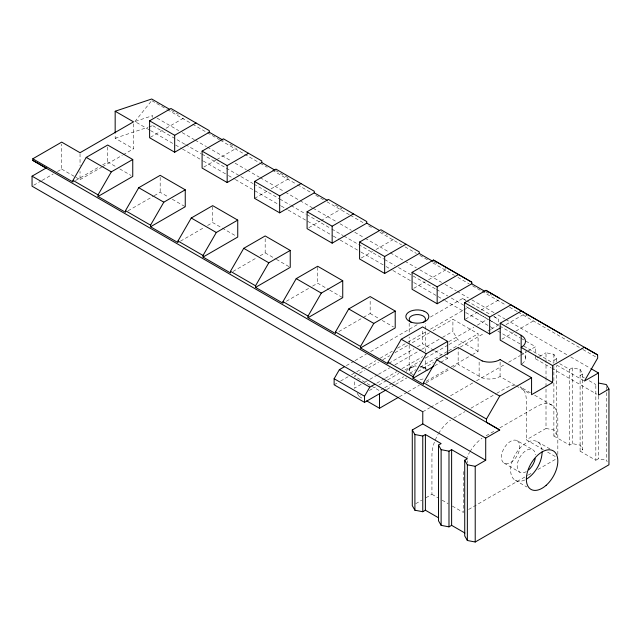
<?xml version="1.0" encoding="UTF-8"?>
<svg xmlns="http://www.w3.org/2000/svg" width="641" height="641" viewBox="0 0 641 641"><rect width="100%" height="100%" fill="white"/><g stroke="black" fill="none" stroke-linecap="round" stroke-linejoin="round"><path stroke-width="0.48" stroke-dasharray="3.21 2.4" d="M57.434 171.54L61.664 169.096L61.68 144.113M75.854 177.285L80.021 179.688L80.037 171.468M133.528 123.825L133.512 148.816L115.164 138.224L115.164 133.649M184.696 144.137L152.678 125.652L152.678 123.825M152.686 117.431L152.686 115.604L134.914 121.55L149.633 130.051M260.094 255.807L265.174 252.875L265.174 237.939M413.253 374.536A8.157 4.711 0 0 1 409.174 370.458L409.182 344.866M409.182 343.88L409.182 336.99M409.182 332.062L409.182 323.208M433.837 350.29L422.619 343.784L422.619 328.905M425.488 369.472L425.496 357.662M425.496 351.757L425.496 330.107M425.496 329.121L425.504 323.216M425.953 497.761L431.938 494.307L431.938 454.942A29.67 17.091 -59.9 0 1 438.099 434.278M440.728 362.301L447.65 358.303L447.658 355.322M515.388 385.369L500.068 376.539L497.031 377.894A14.831 8.565 0 0 1 482.2 377.894L458.147 364.376L458.171 347.486M479.131 376.523L479.131 360.587M525.5 358.295L525.5 351.324M543.376 449.637L526.357 439.814L546.004 428.468L546.012 387.621M546.012 386.627L546.012 380.65M546.012 379.656L546.012 363.719M546.012 362.718L546.012 352.758L553.872 354.281L556.5 358.816L556.5 361.804M580.097 369.408L580.105 451.168L582.725 449.653L582.725 373.951L580.097 369.408L572.237 367.902L569.609 369.416L559.673 363.679M478.09 351.34L457.61 339.546L452.891 331.365L452.915 319.242L478.09 333.777L478.09 351.34L472.898 354.337M500.068 376.539L500.108 359.593M409.174 370.458L409.455 369.24A8.157 4.711 0 0 1 417.331 365.747M134.914 121.55L151.701 100.597M515.933 331.06L533.825 320.684M33.741 185.217L41.361 180.818M42.202 180.329L53.203 173.983M75.518 180.522L99.219 166.836M102.6 164.881L107.68 161.949L116.325 166.94M150.467 137.246L162.582 130.251M166.043 128.256L184.215 117.768M80.021 179.688L101.59 167.245M102.456 166.74L122.303 155.29M123.16 154.793L133.512 148.816M128.016 210.825L153.407 196.17M154.257 195.681L160.178 192.26L168.823 197.252M203.83 167.053L215.945 160.066M216.81 159.561L236.713 148.071M180.514 241.136L204.207 227.451M207.596 225.496L212.676 222.563L221.321 227.555M254.597 198.365L267.577 190.874M271.039 188.871L289.203 178.382L284.925 175.906M233.012 271.447L256.704 257.762M308.826 227.675L320.075 221.177M320.941 220.68L341.701 208.694L333.985 204.239M286.351 301.262L309.202 288.073M312.592 286.118L317.672 283.186L328.905 289.676M361.324 257.978L372.565 251.488M376.027 249.493L394.199 238.997M338.849 331.573L362.55 317.888M363.391 317.399L370.161 313.497L370.161 298.562M413.814 288.29L425.063 281.8M428.525 279.796L446.697 269.308L444.982 268.315M346.348 365.626L354.153 361.115M355.018 360.611L366.291 354.104M370.626 351.597L417.435 324.546M430.44 317.031L462.61 298.514L465.991 300.461M334.129 384.792L337.35 382.933M340.579 381.066L348.079 376.74M351.548 374.737L355.883 372.229M356.749 371.732L363.687 367.726M364.553 367.221L375.826 360.707M380.161 358.207L392.308 351.188M397.508 348.183L407.043 342.679M407.916 342.174L426.994 331.157M430.464 329.154L463.01 310.372M356.051 375.169L354.321 376.163L370.266 385.369M359.513 373.166L364.697 370.169M368.158 368.174L378.535 362.181M382.861 359.689L389.784 355.691M394.968 352.694L408.806 344.706M412.267 342.711L429.566 332.727M433.028 330.724L452.915 319.242M388.823 363.295L413.95 348.792M417.419 346.789L422.619 343.784M465.478 319.098L477.585 312.103M481.038 310.108L499.203 299.619M361.236 384.28L354.321 388.278L354.321 379.889M364.697 382.284L369.016 379.793M369.881 379.288L377.669 374.801M378.535 374.296L389.768 367.806M394.96 364.817L420.897 349.842M421.762 349.337L441.649 337.855M442.514 337.358L452.891 331.365M376.764 383.174L384.568 378.671M385.433 378.174L396.707 371.668M401.915 368.663L422.731 356.652M448.748 341.637L473.899 327.126M477.369 325.123L487.777 319.122L465.775 306.398M357.149 393.181L359.04 396.45L360.771 395.457M369.416 390.465L375.466 386.964M378.927 384.969L386.707 380.474M387.573 379.977L398.814 373.487M404.864 369.993L420.432 361.011M425.616 358.015L448.099 345.034M448.964 344.538L457.61 339.546M409.206 368.487L411.562 367.125M383.815 388.206L379.496 390.698L371.099 385.858M384.68 387.701L391.603 383.711M392.468 383.206L403.71 376.716M409.767 373.222L415.817 369.729M420.143 367.229L447.819 351.252M448.684 350.755L478.09 333.777M386.98 389.408L394.744 384.921M395.609 384.424L406.827 377.95M418.044 371.476L433.572 362.502M460.318 347.061L484.476 333.12M487.929 331.125L490.517 329.626M491.375 329.129L498.281 325.147L498.273 319.098L493.778 316.494M434.67 365.803L439.862 362.798M506.07 324.594L524.202 314.13L527.423 315.997M399.383 396.779L407.171 392.284M408.037 391.779L419.278 385.289M426.193 381.299L447.819 368.815M451.28 366.812L472.032 354.834M426.001 382.917L448.908 369.697M501.855 339.193L513.401 332.527M422.772 411.802L429.71 407.796M430.576 407.299L443.588 399.784M450.527 395.777L473.074 382.765M476.543 380.762L505.164 364.232M508.633 362.229L519.907 355.723M520.772 355.218L526.846 351.717M527.711 351.22L535.515 346.709L535.523 354.161M535.523 355.09L535.523 358.816L538.752 356.949M539.562 356.484L546.012 352.758M453.772 418.108L464.949 411.658M470.967 408.189L495.902 393.79M496.767 393.294L505.364 388.334A29.67 17.123 -60.1 0 1 514.242 385.473M556.5 358.816L553.88 360.33L556.364 361.764M582.725 373.951L580.097 375.466L584.239 377.861M486.11 435.784L495.565 430.327M499.868 427.843L536.837 406.506A29.67 17.131 -60 0 1 557.822 418.621L557.83 455.038M580.105 451.168L595.834 460.246L595.834 384.552L597.148 383.799M415.697 503.698L421.682 500.236M553.872 366.235L553.88 436.04L556.508 434.526L556.5 365.787M553.88 436.04L569.617 445.118L572.237 443.604L580.105 445.118L582.725 449.653M468.603 509.475L527.511 475.486M528.376 474.981L530.972 473.483M537.903 469.484L557.83 457.986M595.834 460.246L598.462 458.732L606.322 460.246L607.195 461.76M453.107 367.277L458.147 364.376M463.82 309.907L467.866 307.584L490.677 320.756M115.164 138.224L147.983 127.222M148.928 126.91L152.678 125.652M546.004 428.468L553.88 429.983L556.508 434.526M382.204 320.468L393.478 326.934M171.459 110.404L178.262 114.33M229.855 144.113L234.999 147.085M275.494 170.466L284.067 175.41M381.347 231.577L387.34 235.039M433.837 261.889L437.266 263.868M485.485 291.703L491.487 295.164M151.909 100.717L166.644 109.226M167.509 109.723L191.787 123.745M192.653 124.242L206.53 132.254M207.396 132.751L219.534 139.762M220.4 140.259L259.421 162.79M260.286 163.287L267.225 167.293M272.425 170.298L296.703 184.312M297.568 184.816L311.438 192.821M315.773 195.329L323.577 199.832M327.046 201.835L349.585 214.847M350.459 215.352L364.328 223.356M368.663 225.864L372.133 227.859M379.937 232.371L401.611 244.886M405.08 246.881L416.354 253.395M419.815 255.398L427.619 259.901M432.827 262.906L454.453 275.39M457.898 277.385L469.108 283.851M472.553 285.838L481.167 290.814M482.032 291.31L506.166 305.244M509.611 307.239L517.367 311.71M518.232 312.215L582.148 349.073M583.006 349.569L597.692 358.039M157.029 118.104L178.711 130.628M182.18 132.631L194.319 139.634M195.184 140.139L206.458 146.645M207.331 147.15L231.609 161.171M235.079 163.175L246.352 169.681M247.226 170.177L259.365 177.188M260.23 177.693L284.516 191.715M285.381 192.212L299.259 200.224M300.124 200.721L312.271 207.732M313.137 208.237L336.557 221.754M340.018 223.757L351.3 230.263M354.769 232.266L364.304 237.779M365.17 238.276L389.456 252.298M390.321 252.802L404.199 260.807M405.072 261.312L416.346 267.818M419.815 269.821L441.497 282.344M444.966 284.348L456.24 290.854M457.105 291.351L468.379 297.865M471.848 299.868L494.395 312.888M497.865 314.891L504.804 318.897M505.669 319.394L567.253 354.946M570.722 356.949L590.665 368.463M462.61 298.514L466.36 300.677M466.84 300.95L491.343 315.092M494.051 316.654L498.273 319.098M185.561 144.634L201.138 153.624M202.003 154.128L253.067 183.598M253.932 184.103L279.027 198.59M279.893 199.087L290.285 205.08M291.15 205.585L305.861 214.078M306.727 214.575L330.956 228.565M331.822 229.061L343.071 235.559M343.937 236.056L357.782 244.053M358.648 244.55L383.751 259.036M384.616 259.541L395 265.534M398.462 267.529L435.672 289.011M436.537 289.516L447.795 296.006M451.256 298.001L464.925 305.909M491.519 321.245L498.281 325.147M589.207 380.73L595.834 384.552M150.507 130.548L174.753 144.554M175.618 145.05L181.683 148.552M182.549 149.049L202.468 160.554M203.333 161.051L227.587 175.049M228.452 175.554L234.518 179.055M235.383 179.552L280.421 205.553M281.287 206.057L287.352 209.559M288.218 210.056L332.391 235.559M333.256 236.056L339.321 239.558M340.187 240.055L360.106 251.56M360.971 252.057L385.225 266.063M386.09 266.56L392.156 270.061M393.021 270.558L412.94 282.064M413.806 282.561L437.194 296.062M438.059 296.559L444.117 300.06M444.99 300.565L464.909 312.063M465.775 312.56L494.355 329.065M497.817 331.068L520.34 344.065M523.801 346.068L553.255 363.07M556.717 365.066L584.432 381.066M535.523 358.816L551.044 367.774M551.901 368.271L596.739 394.159M530.411 392.757L520.204 386.868A29.67 17.123 -60.1 0 1 526.325 400.465L526.357 439.814M534.658 395.217L551.677 405.04M516.245 385.866L530.716 394.207M119.787 168.936L131.02 175.426M172.277 199.247L185.249 206.731M222.187 228.06L236.016 236.04M265.174 252.875L275.542 258.868M276.407 259.365L290.237 267.353M329.77 290.173L342.735 297.656M423.1 367.125L425.464 368.487M537.478 441.737L549.906 448.908M61.664 169.096L75.013 176.804M547.622 452.097L556.132 457.009M517.103 440.679A12.98 7.492 -60 0 1 512.992 460.783A12.98 7.492 -60 0 1 501.751 454.293A12.98 7.492 -60 0 1 517.103 440.679L532.847 449.766M504.13 463.163L519.867 472.249M515.228 480.277L526.822 486.968M359.04 396.45L363.303 398.91M431.938 494.307L437.891 497.745M442.138 500.196L448.091 503.634M452.346 506.086L463.403 512.471L463.411 473.114A29.67 17.139 -60 0 1 463.627 469.372M489.484 320.107L498.858 325.524M499.716 326.021L520.172 337.839M521.029 338.336L535.515 346.709M370.161 313.497L379.616 318.97M434.702 350.795L441.609 354.793M445.062 356.797L447.65 358.303M467.818 307.175L467.866 307.584M606.314 386.539L606.322 391.523M606.322 392.516L606.322 460.246M598.454 395.986L598.462 458.732M572.237 367.902L572.237 443.604M569.609 369.416L569.617 445.118M553.872 354.281L553.88 365.306M467.345 460.727L467.345 462.722M317.672 267.257L317.672 283.186M212.676 206.634L212.676 222.563M160.178 177.325L160.178 192.26M107.68 147.013L107.68 161.949M80.037 153.712L80.037 165.658M438.588 433.452A29.67 17.091 -59.9 0 1 450.575 420.143M423.084 378.927A11.498 6.634 0 0 1 418.333 379.793M406.226 371.468A11.498 6.634 0 0 1 416.33 366.572M420.312 366.772A11.498 6.634 0 0 1 428.436 371.468M526.357 471.608A12.98 7.492 -60 0 1 517.183 466.616A12.98 7.492 -60 0 1 525.82 450.735A12.98 7.492 -60 0 1 535.499 454.806M524.715 480.021A22.251 12.844 -60 0 1 510.637 469.452A22.251 12.844 -60 0 1 525.812 443.171A22.251 12.844 -60 0 1 542.006 450.078M466.199 459.381A29.67 17.139 -60 0 1 469.541 452.426M470.029 451.601A29.67 17.139 -60 0 1 482.04 438.268M421.409 366.38A8.157 4.711 0 0 1 425.488 370.458M521.157 352.238A14.823 8.557 -0.1 0 1 522.014 363.792"/><path stroke-width="0.96" d="M115.164 132.727L115.172 111.238L151.701 98.994L169.761 109.419M132.751 159.497L132.751 176.419L98.049 196.458L98.049 194.856L111.318 171.868L132.751 159.497L107.68 145.026L86.247 157.398L72.978 180.377L72.978 181.988L32.803 158.792L32.803 160.394L46.545 168.335M185.249 189.808L185.249 206.731L150.547 226.77L150.547 225.159L163.816 202.179L185.249 189.808L160.178 175.33L138.744 187.709L125.476 210.689L125.476 212.291L98.049 196.458M290.237 250.423L290.237 267.353L255.535 287.384L255.535 285.782L268.803 262.794L290.237 250.423L265.174 235.952L243.74 248.323L230.472 271.303L230.472 272.914L203.037 257.073L203.037 255.471L216.305 232.491L237.739 220.111L237.739 237.042L203.037 257.073M342.735 280.734L342.735 297.656L308.033 317.696L308.033 316.085L321.301 293.105L342.735 280.734L317.672 266.263L296.23 278.635L282.969 301.615L282.969 303.217L255.535 287.384M447.658 354.329L447.658 341.405L422.619 326.918L401.242 339.257L387.957 362.229L387.957 363.792L360.53 347.951L360.53 346.412L373.807 323.417L395.217 311.061L370.161 296.567L348.728 308.946L335.483 331.942L335.459 333.528L308.033 317.696M395.217 311.061L395.209 327.928L360.53 347.951M471.768 283.787L471.76 282.176L433.428 260.046L412.083 272.345L412.083 289.291L437.17 303.754L471.768 283.787L484.628 291.206M437.17 303.754L437.17 286.823L412.083 272.345M499.187 298.025L485.926 290.349L464.613 302.664L464.613 319.595L489.66 334.065L500.02 328.088M521.149 352.238L500.204 340.147L500.204 323.216L521.149 335.307A14.823 8.565 -0.1 0 1 521.149 347.414L552.614 365.586L552.614 382.525L531.565 394.696L531.573 377.725L499.716 396.114L486.463 419.054L486.463 422.259L499.724 429.999L485.718 438.091L485.702 460.254L475.213 466.311L467.353 464.797L464.725 460.254L467.345 458.74L451.617 449.653L448.988 451.168L441.12 449.653L438.5 445.11L441.128 443.596L425.392 434.518L422.772 436.032L414.895 434.51L412.283 429.975L422.772 423.917L485.702 460.254M489.66 334.065L489.668 317.127L510.893 304.876L562.309 334.634M521.149 335.307L521.149 364.352L552.614 382.525M598.454 383.038L606.314 384.552L608.95 389.095L598.462 395.152L598.47 372.974L591.531 368.968M608.95 389.095L608.95 464.789L475.221 542.006L467.353 540.491L464.733 535.948L464.725 460.254M46.072 168.062L32.066 176.163L32.05 186.194L422.772 411.802L422.772 423.917M150.547 226.77L177.974 242.602L177.974 241L191.242 218.012L212.676 205.641L237.739 220.111M386.114 389.904L364.545 402.356L334.129 384.792L334.129 378.743L339.377 369.657L344.618 366.628M364.545 402.356L364.537 396.234L369.785 387.14L375.025 384.175M482.2 360.955L458.171 347.486L436.801 359.793L423.493 382.725L423.509 384.352L413.028 378.302L413.028 376.692L426.313 353.736L447.658 341.405M32.803 158.792L61.68 142.118L80.037 152.718L133.528 121.838L115.172 111.238M209.278 132.238L174.673 152.221L149.601 137.743L149.601 120.812L170.947 108.497L209.278 130.636L209.278 132.238L222.996 140.155M149.601 120.812L174.673 135.291L196.01 122.968M261.776 162.55L227.17 182.525L202.099 168.054L202.099 151.124L223.445 138.809L261.776 160.939L261.776 162.55L274.636 169.969M202.099 151.124L227.17 165.594L248.508 153.279M314.274 192.853L279.668 212.836L254.597 198.365L254.597 181.427L275.934 169.12L314.274 191.25L314.274 192.853L327.134 200.28M254.597 181.427L279.668 195.906L301.006 183.59M366.772 223.164L332.158 243.147L307.095 228.669L307.095 211.738L328.432 199.423L366.772 221.562L366.772 223.164L379.632 230.584M307.095 211.738L332.158 226.209L353.503 213.902M419.27 253.475L384.656 273.451L359.593 258.98L359.593 242.05L380.93 229.734L419.27 251.865L419.27 253.475L432.979 261.392M359.593 242.05L384.656 256.52L406.001 244.205M437.17 286.823L458.499 274.516M413.028 378.302L433.805 366.299M366.708 400.881L379.496 408.261L398.518 397.276M552.614 365.586L584.28 347.286L597.596 354.882L597.692 358.039L584.432 381.066L598.47 372.974M412.283 429.975L412.283 505.669L414.903 510.212L422.772 511.726L425.392 510.212L438.644 517.864M438.5 445.11L438.5 520.812L441.128 525.348L448.988 526.862L451.617 525.348L464.869 533M500.204 323.216L521.437 311.037L597.596 354.882M339.377 369.657L369.785 387.14M334.129 378.743L364.537 396.234M471.76 282.176L433.428 260.046M464.613 302.664L489.668 317.127M500.108 359.593L531.573 377.725M86.247 157.398L111.318 171.868M138.744 187.709L163.816 202.179M191.242 218.012L216.305 232.491M243.74 248.323L268.803 262.794M296.23 278.635L321.301 293.105M348.728 308.946L373.807 323.417M401.242 339.257L426.313 353.736M436.801 359.793L499.716 396.114M72.978 180.377L98.049 194.856M125.476 210.689L150.547 225.159M177.974 241L203.037 255.471M230.472 271.303L255.535 285.782M282.969 301.615L308.033 316.085M335.483 331.942L360.53 346.412M387.957 362.229L413.028 376.692M423.493 382.725L486.463 419.054M32.803 160.394L499.724 429.999M32.066 176.163L485.718 438.091M485.926 290.349L524.162 312.536M475.213 466.311L475.221 542.006M467.353 464.797L467.353 540.491M451.617 449.653L451.617 525.348M448.988 451.168L448.988 526.862M441.12 449.653L441.128 525.348M425.392 434.518L425.392 510.212M422.772 436.032L422.772 511.726M414.895 434.51L414.903 510.212M384.656 256.52L384.656 273.451M379.496 393.622L379.496 408.261M332.158 226.209L332.158 243.147M279.668 195.906L279.668 212.836M227.17 165.594L227.17 182.525M174.673 135.291L174.673 152.221M535.219 458.635A12.98 7.492 -60 0 1 528.729 469.877M542.094 451.921A22.251 12.844 -60 0 1 526.357 479.172M411.57 322.599A8.157 4.711 0.1 0 1 411.578 315.941A8.157 4.711 0.1 0 1 423.108 315.949A8.157 4.711 0.1 0 1 423.108 322.607M500.14 359.609A14.831 8.605 0.1 0 1 482.192 360.971M424.134 311.27L423.092 310.805A11.498 6.634 0.1 0 0 409.214 311.855A11.498 6.634 0.1 0 0 407.388 319.859L409.214 321.229A11.498 6.634 0.1 0 0 425.472 321.245A11.498 6.634 0.1 0 0 425.472 311.863L424.134 311.27M546.164 485.293A22.251 12.844 -60 0 0 553.215 450.823A22.251 12.844 -60 0 0 526.894 474.164A22.251 12.844 -60 0 0 546.164 485.293"/></g></svg>
